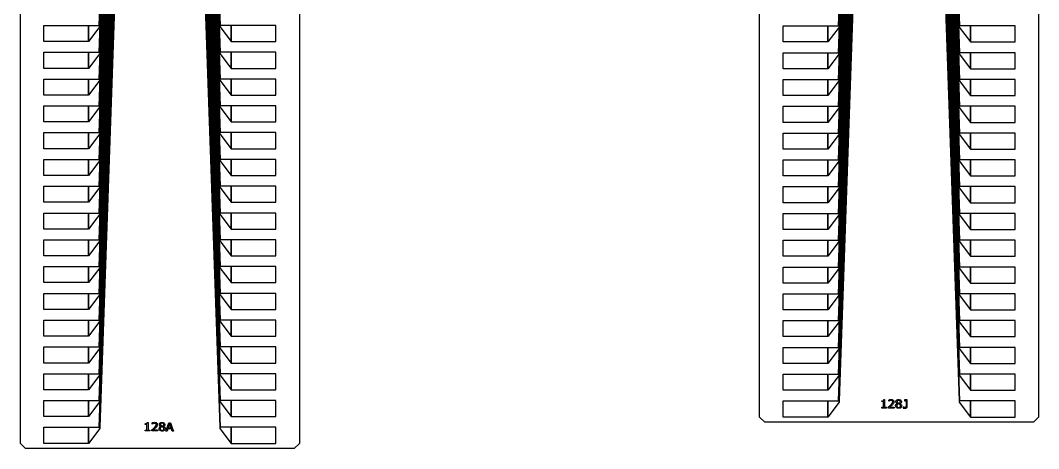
# Model space of a CAD drawing. Header units: inches. Extents: x 115980 to 170179, y 57000 to 74333.
# Drawn here: x 151780 to 155637, y 57100 to 58725 of the extents above; entities that cross this region are included whole.
import ezdxf

# ---------------------------------------------------------------- set-up
doc = ezdxf.new("R2010")
doc.units = ezdxf.units.IN
doc.header["$MEASUREMENT"] = 0
for name, color, linetype in [('metal', 221, 'Continuous'), ('nitride window', 40, 'Continuous'), ('profile', 140, 'Continuous')]:
    doc.layers.add(name, color=color, linetype=linetype)

msp = doc.modelspace()

# ---------------------------------------------------------------- linework, layer by layer
at = {"layer": 'metal'}
for points in [[(155073.9, 63771.7), (155075.5, 63771.7), (154880.8, 58297), (154878.6, 58297)], [(154880.8, 58398.6), (154878.6, 58398.6), (155070.7, 63771.7), (155072.3, 63771.7)], [(155067.5, 63771.7), (155069.1, 63771.7), (154880.8, 58500.2), (154878.6, 58500.2)], [(154880.8, 58601.8), (154878.6, 58601.8), (155064.3, 63771.7), (155065.9, 63771.7)], [(154880.8, 58703.4), (154878.6, 58703.4), (155061.1, 63771.7), (155062.7, 63771.7)], [(155077.1, 63771.7), (155078.7, 63771.7), (154880.8, 58195.4), (154878.6, 58195.4)], [(155080.3, 63771.7), (155081.9, 63771.7), (154880.8, 58093.8), (154878.6, 58093.8)], [(155105.9, 63771.7), (155107.5, 63771.7), (154880.8, 57281), (154878.6, 57281)], [(155102.7, 63771.7), (155104.3, 63771.7), (154880.8, 57382.6), (154878.6, 57382.6)], [(155083.5, 63771.7), (155085.1, 63771.7), (154880.8, 57992.2), (154878.6, 57992.2)], [(154880.8, 57890.6), (154878.6, 57890.6), (155086.7, 63771.7), (155088.3, 63771.7)], [(154880.8, 57789), (154878.6, 57789), (155089.9, 63771.7), (155091.5, 63771.7)], [(155093.1, 63771.7), (155094.7, 63771.7), (154880.8, 57687.4), (154878.6, 57687.4)], [(154880.8, 57585.8), (154878.6, 57585.8), (155096.3, 63771.7), (155097.9, 63771.7)], [(155099.5, 63771.7), (155101.1, 63771.7), (154880.8, 57484.2), (154878.6, 57484.2)], [(155110.7, 63771.7), (155109.1, 63771.7), (155335.8, 57281), (155338, 57281)], [(155113.9, 63771.7), (155112.3, 63771.7), (155335.8, 57382.6), (155338, 57382.6)], [(155117.1, 63771.7), (155115.5, 63771.7), (155335.8, 57484.2), (155338, 57484.2)], [(155335.8, 57585.8), (155338, 57585.8), (155120.3, 63771.7), (155118.7, 63771.7)], [(155123.5, 63771.7), (155121.9, 63771.7), (155335.8, 57687.4), (155338, 57687.4)], [(155335.8, 57789), (155338, 57789), (155126.7, 63771.7), (155125.1, 63771.7)], [(155335.8, 57890.6), (155338, 57890.6), (155129.9, 63771.7), (155128.3, 63771.7)], [(155133.1, 63771.7), (155131.5, 63771.7), (155335.8, 57992.2), (155338, 57992.2)], [(155136.3, 63771.7), (155134.7, 63771.7), (155335.8, 58093.8), (155338, 58093.8)], [(155139.5, 63771.7), (155137.9, 63771.7), (155335.8, 58195.4), (155338, 58195.4)], [(155142.7, 63771.7), (155141.1, 63771.7), (155335.8, 58297), (155338, 58297)], [(155335.8, 58398.6), (155338, 58398.6), (155145.9, 63771.7), (155144.3, 63771.7)], [(155149.1, 63771.7), (155147.5, 63771.7), (155335.8, 58500.2), (155338, 58500.2)], [(155335.8, 58601.8), (155338, 58601.8), (155152.3, 63771.7), (155150.7, 63771.7)], [(155335.8, 58703.4), (155338, 58703.4), (155155.5, 63771.7), (155153.9, 63771.7)], [(152273.9, 63671.7), (152275.5, 63671.7), (152080.8, 58197), (152078.6, 58197)], [(152080.8, 58298.6), (152078.6, 58298.6), (152270.7, 63671.7), (152272.3, 63671.7)], [(152267.5, 63671.7), (152269.1, 63671.7), (152080.8, 58400.2), (152078.6, 58400.2)], [(152080.8, 58501.8), (152078.6, 58501.8), (152264.3, 63671.7), (152265.9, 63671.7)], [(152080.8, 58603.4), (152078.6, 58603.4), (152261.1, 63671.7), (152262.7, 63671.7)], [(152257.9, 63671.7), (152259.5, 63671.7), (152080.8, 58705), (152078.6, 58705)], [(152277.1, 63671.7), (152278.7, 63671.7), (152080.8, 58095.4), (152078.6, 58095.4)], [(152280.3, 63671.7), (152281.9, 63671.7), (152080.8, 57993.8), (152078.6, 57993.8)], [(152305.9, 63671.7), (152307.5, 63671.7), (152080.8, 57181), (152078.6, 57181)], [(152302.7, 63671.7), (152304.3, 63671.7), (152080.8, 57282.6), (152078.6, 57282.6)], [(152283.5, 63671.7), (152285.1, 63671.7), (152080.8, 57892.2), (152078.6, 57892.2)], [(152080.8, 57790.6), (152078.6, 57790.6), (152286.7, 63671.7), (152288.3, 63671.7)], [(152080.8, 57689), (152078.6, 57689), (152289.9, 63671.7), (152291.5, 63671.7)], [(152293.1, 63671.7), (152294.7, 63671.7), (152080.8, 57587.4), (152078.6, 57587.4)], [(152080.8, 57485.8), (152078.6, 57485.8), (152296.3, 63671.7), (152297.9, 63671.7)], [(152299.5, 63671.7), (152301.1, 63671.7), (152080.8, 57384.2), (152078.6, 57384.2)], [(152310.7, 63671.7), (152309.1, 63671.7), (152535.8, 57181), (152538, 57181)], [(152313.9, 63671.7), (152312.3, 63671.7), (152535.8, 57282.6), (152538, 57282.6)], [(152317.1, 63671.7), (152315.5, 63671.7), (152535.8, 57384.2), (152538, 57384.2)], [(152535.8, 57485.8), (152538, 57485.8), (152320.3, 63671.7), (152318.7, 63671.7)], [(152323.5, 63671.7), (152321.9, 63671.7), (152535.8, 57587.4), (152538, 57587.4)], [(152535.8, 57689), (152538, 57689), (152326.7, 63671.7), (152325.1, 63671.7)], [(152535.8, 57790.6), (152538, 57790.6), (152329.9, 63671.7), (152328.3, 63671.7)], [(152333.1, 63671.7), (152331.5, 63671.7), (152535.8, 57892.2), (152538, 57892.2)], [(152336.3, 63671.7), (152334.7, 63671.7), (152535.8, 57993.8), (152538, 57993.8)], [(152339.5, 63671.7), (152337.9, 63671.7), (152535.8, 58095.4), (152538, 58095.4)], [(152342.7, 63671.7), (152341.1, 63671.7), (152535.8, 58197), (152538, 58197)], [(152535.8, 58298.6), (152538, 58298.6), (152345.9, 63671.7), (152344.3, 63671.7)], [(152349.1, 63671.7), (152347.5, 63671.7), (152535.8, 58400.2), (152538, 58400.2)], [(152535.8, 58501.8), (152538, 58501.8), (152352.3, 63671.7), (152350.7, 63671.7)], [(152535.8, 58603.4), (152538, 58603.4), (152355.5, 63671.7), (152353.9, 63671.7)], [(152358.7, 63671.7), (152357.1, 63671.7), (152535.8, 58705), (152538, 58705)], [(151869.1, 58705), (152038.4, 58705), (152038.4, 58644.1), (151869.1, 58644.1)], [(152038.4, 58644.1), (152038.4, 58705), (152080.8, 58705), (152080.8, 58700.8), (152038.4, 58644.1)], [(152578.2, 58644.1), (152578.2, 58705), (152535.8, 58705), (152535.8, 58700.8), (152578.2, 58644.1)], [(152747.5, 58705), (152578.2, 58705), (152578.2, 58644.1), (152747.5, 58644.1)], [(154669.1, 58703.4), (154838.4, 58703.4), (154838.4, 58642.5), (154669.1, 58642.5)], [(154838.4, 58642.5), (154838.4, 58703.4), (154880.8, 58703.4), (154880.8, 58699.2), (154838.4, 58642.5)], [(155378.2, 58642.5), (155378.2, 58703.4), (155335.8, 58703.4), (155335.8, 58699.2), (155378.2, 58642.5)], [(155547.5, 58703.4), (155378.2, 58703.4), (155378.2, 58642.5), (155547.5, 58642.5)], [(151869.1, 58603.4), (152038.4, 58603.4), (152038.4, 58542.5), (151869.1, 58542.5)], [(152038.4, 58542.5), (152038.4, 58603.4), (152080.8, 58603.4), (152080.8, 58599.2), (152038.4, 58542.5)], [(152578.2, 58542.5), (152578.2, 58603.4), (152535.8, 58603.4), (152535.8, 58599.2), (152578.2, 58542.5)], [(152747.5, 58603.4), (152578.2, 58603.4), (152578.2, 58542.5), (152747.5, 58542.5)], [(154669.1, 58601.8), (154838.4, 58601.8), (154838.4, 58540.9), (154669.1, 58540.9)], [(154838.4, 58540.9), (154838.4, 58601.8), (154880.8, 58601.8), (154880.8, 58597.6), (154838.4, 58540.9)], [(155378.2, 58540.9), (155378.2, 58601.8), (155335.8, 58601.8), (155335.8, 58597.6), (155378.2, 58540.9)], [(155547.5, 58601.8), (155378.2, 58601.8), (155378.2, 58540.9), (155547.5, 58540.9)], [(151869.1, 58501.8), (152038.4, 58501.8), (152038.4, 58440.9), (151869.1, 58440.9)], [(152038.4, 58440.9), (152038.4, 58501.8), (152080.8, 58501.8), (152080.8, 58497.6), (152038.4, 58440.9)], [(152578.2, 58440.9), (152578.2, 58501.8), (152535.8, 58501.8), (152535.8, 58497.6), (152578.2, 58440.9)], [(152747.5, 58501.8), (152578.2, 58501.8), (152578.2, 58440.9), (152747.5, 58440.9)], [(154669.1, 58500.2), (154838.4, 58500.2), (154838.4, 58439.2), (154669.1, 58439.2)], [(154838.4, 58439.2), (154838.4, 58500.2), (154880.8, 58500.2), (154880.8, 58496), (154838.4, 58439.2)], [(155378.2, 58439.2), (155378.2, 58500.2), (155335.8, 58500.2), (155335.8, 58496), (155378.2, 58439.2)], [(155547.5, 58500.2), (155378.2, 58500.2), (155378.2, 58439.2), (155547.5, 58439.2)], [(151869.1, 58400.2), (152038.4, 58400.2), (152038.4, 58339.2), (151869.1, 58339.2)], [(152038.4, 58339.2), (152038.4, 58400.2), (152080.8, 58400.2), (152080.8, 58396), (152038.4, 58339.2)], [(152578.2, 58339.2), (152578.2, 58400.2), (152535.8, 58400.2), (152535.8, 58396), (152578.2, 58339.2)], [(152747.5, 58400.2), (152578.2, 58400.2), (152578.2, 58339.2), (152747.5, 58339.2)], [(154669.1, 58398.6), (154838.4, 58398.6), (154838.4, 58337.6), (154669.1, 58337.6)], [(154838.4, 58337.6), (154838.4, 58398.6), (154880.8, 58398.6), (154880.8, 58394.4), (154838.4, 58337.6)], [(155378.2, 58337.6), (155378.2, 58398.6), (155335.8, 58398.6), (155335.8, 58394.4), (155378.2, 58337.6)], [(155547.5, 58398.6), (155378.2, 58398.6), (155378.2, 58337.6), (155547.5, 58337.6)], [(151869.1, 58298.6), (152038.4, 58298.6), (152038.4, 58237.6), (151869.1, 58237.6)], [(152038.4, 58237.6), (152038.4, 58298.6), (152080.8, 58298.6), (152080.8, 58294.4), (152038.4, 58237.6)], [(152578.2, 58237.6), (152578.2, 58298.6), (152535.8, 58298.6), (152535.8, 58294.4), (152578.2, 58237.6)], [(152747.5, 58298.6), (152578.2, 58298.6), (152578.2, 58237.6), (152747.5, 58237.6)], [(154669.1, 58297), (154838.4, 58297), (154838.4, 58236), (154669.1, 58236)], [(154838.4, 58236), (154838.4, 58297), (154880.8, 58297), (154880.8, 58292.8), (154838.4, 58236)], [(155378.2, 58236), (155378.2, 58297), (155335.8, 58297), (155335.8, 58292.8), (155378.2, 58236)], [(155547.5, 58297), (155378.2, 58297), (155378.2, 58236), (155547.5, 58236)], [(151869.1, 58197), (152038.4, 58197), (152038.4, 58136), (151869.1, 58136)], [(152038.4, 58136), (152038.4, 58197), (152080.8, 58197), (152080.8, 58192.8), (152038.4, 58136)], [(152578.2, 58136), (152578.2, 58197), (152535.8, 58197), (152535.8, 58192.8), (152578.2, 58136)], [(152747.5, 58197), (152578.2, 58197), (152578.2, 58136), (152747.5, 58136)], [(154669.1, 58195.4), (154838.4, 58195.4), (154838.4, 58134.4), (154669.1, 58134.4)], [(154838.4, 58134.4), (154838.4, 58195.4), (154880.8, 58195.4), (154880.8, 58191.2), (154838.4, 58134.4)], [(155378.2, 58134.4), (155378.2, 58195.4), (155335.8, 58195.4), (155335.8, 58191.2), (155378.2, 58134.4)], [(155547.5, 58195.4), (155378.2, 58195.4), (155378.2, 58134.4), (155547.5, 58134.4)], [(151869.1, 58095.4), (152038.4, 58095.4), (152038.4, 58034.4), (151869.1, 58034.4)], [(152038.4, 58034.4), (152038.4, 58095.4), (152080.8, 58095.4), (152080.8, 58091.2), (152038.4, 58034.4)], [(152578.2, 58034.4), (152578.2, 58095.4), (152535.8, 58095.4), (152535.8, 58091.2), (152578.2, 58034.4)], [(152747.5, 58095.4), (152578.2, 58095.4), (152578.2, 58034.4), (152747.5, 58034.4)], [(154669.1, 58093.8), (154838.4, 58093.8), (154838.4, 58032.8), (154669.1, 58032.8)], [(154838.4, 58032.8), (154838.4, 58093.8), (154880.8, 58093.8), (154880.8, 58089.6), (154838.4, 58032.8)], [(155378.2, 58032.8), (155378.2, 58093.8), (155335.8, 58093.8), (155335.8, 58089.6), (155378.2, 58032.8)], [(155547.5, 58093.8), (155378.2, 58093.8), (155378.2, 58032.8), (155547.5, 58032.8)], [(151869.1, 57993.8), (152038.4, 57993.8), (152038.4, 57932.8), (151869.1, 57932.8)], [(152038.4, 57932.8), (152038.4, 57993.8), (152080.8, 57993.8), (152080.8, 57989.6), (152038.4, 57932.8)], [(152578.2, 57932.8), (152578.2, 57993.8), (152535.8, 57993.8), (152535.8, 57989.6), (152578.2, 57932.8)], [(152747.5, 57993.8), (152578.2, 57993.8), (152578.2, 57932.8), (152747.5, 57932.8)], [(154669.1, 57992.2), (154838.4, 57992.2), (154838.4, 57931.2), (154669.1, 57931.2)], [(154838.4, 57931.2), (154838.4, 57992.2), (154880.8, 57992.2), (154880.8, 57988), (154838.4, 57931.2)], [(155378.2, 57931.2), (155378.2, 57992.2), (155335.8, 57992.2), (155335.8, 57988), (155378.2, 57931.2)], [(155547.5, 57992.2), (155378.2, 57992.2), (155378.2, 57931.2), (155547.5, 57931.2)], [(151869.1, 57892.2), (152038.4, 57892.2), (152038.4, 57831.2), (151869.1, 57831.2)], [(152038.4, 57831.2), (152038.4, 57892.2), (152080.8, 57892.2), (152080.8, 57888), (152038.4, 57831.2)], [(152578.2, 57831.2), (152578.2, 57892.2), (152535.8, 57892.2), (152535.8, 57888), (152578.2, 57831.2)], [(152747.5, 57892.2), (152578.2, 57892.2), (152578.2, 57831.2), (152747.5, 57831.2)], [(154669.1, 57890.6), (154838.4, 57890.6), (154838.4, 57829.6), (154669.1, 57829.6)], [(154838.4, 57829.6), (154838.4, 57890.6), (154880.8, 57890.6), (154880.8, 57886.4), (154838.4, 57829.6)], [(155378.2, 57829.6), (155378.2, 57890.6), (155335.8, 57890.6), (155335.8, 57886.4), (155378.2, 57829.6)], [(155547.5, 57890.6), (155378.2, 57890.6), (155378.2, 57829.6), (155547.5, 57829.6)], [(151869.1, 57790.6), (152038.4, 57790.6), (152038.4, 57729.6), (151869.1, 57729.6)], [(152038.4, 57729.6), (152038.4, 57790.6), (152080.8, 57790.6), (152080.8, 57786.4), (152038.4, 57729.6)], [(152578.2, 57729.6), (152578.2, 57790.6), (152535.8, 57790.6), (152535.8, 57786.4), (152578.2, 57729.6)], [(152747.5, 57790.6), (152578.2, 57790.6), (152578.2, 57729.6), (152747.5, 57729.6)], [(154669.1, 57789), (154838.4, 57789), (154838.4, 57728), (154669.1, 57728)], [(154838.4, 57728), (154838.4, 57789), (154880.8, 57789), (154880.8, 57784.7), (154838.4, 57728)], [(155378.2, 57728), (155378.2, 57789), (155335.8, 57789), (155335.8, 57784.7), (155378.2, 57728)], [(155547.5, 57789), (155378.2, 57789), (155378.2, 57728), (155547.5, 57728)], [(151869.1, 57689), (152038.4, 57689), (152038.4, 57628), (151869.1, 57628)], [(152038.4, 57628), (152038.4, 57689), (152080.8, 57689), (152080.8, 57684.7), (152038.4, 57628)], [(152578.2, 57628), (152578.2, 57689), (152535.8, 57689), (152535.8, 57684.7), (152578.2, 57628)], [(152747.5, 57689), (152578.2, 57689), (152578.2, 57628), (152747.5, 57628)], [(154669.1, 57687.4), (154838.4, 57687.4), (154838.4, 57626.4), (154669.1, 57626.4)], [(154838.4, 57626.4), (154838.4, 57687.4), (154880.8, 57687.4), (154880.8, 57683.1), (154838.4, 57626.4)], [(155378.2, 57626.4), (155378.2, 57687.4), (155335.8, 57687.4), (155335.8, 57683.1), (155378.2, 57626.4)], [(155547.5, 57687.4), (155378.2, 57687.4), (155378.2, 57626.4), (155547.5, 57626.4)], [(151869.1, 57587.4), (152038.4, 57587.4), (152038.4, 57526.4), (151869.1, 57526.4)], [(152038.4, 57526.4), (152038.4, 57587.4), (152080.8, 57587.4), (152080.8, 57583.1), (152038.4, 57526.4)], [(152578.2, 57526.4), (152578.2, 57587.4), (152535.8, 57587.4), (152535.8, 57583.1), (152578.2, 57526.4)], [(152747.5, 57587.4), (152578.2, 57587.4), (152578.2, 57526.4), (152747.5, 57526.4)], [(154669.1, 57585.8), (154838.4, 57585.8), (154838.4, 57524.8), (154669.1, 57524.8)], [(154838.4, 57524.8), (154838.4, 57585.8), (154880.8, 57585.8), (154880.8, 57581.5), (154838.4, 57524.8)], [(155378.2, 57524.8), (155378.2, 57585.8), (155335.8, 57585.8), (155335.8, 57581.5), (155378.2, 57524.8)], [(155547.5, 57585.8), (155378.2, 57585.8), (155378.2, 57524.8), (155547.5, 57524.8)], [(151869.1, 57485.8), (152038.4, 57485.8), (152038.4, 57424.8), (151869.1, 57424.8)], [(152038.4, 57424.8), (152038.4, 57485.8), (152080.8, 57485.8), (152080.8, 57481.5), (152038.4, 57424.8)], [(152578.2, 57424.8), (152578.2, 57485.8), (152535.8, 57485.8), (152535.8, 57481.5), (152578.2, 57424.8)], [(152747.5, 57485.8), (152578.2, 57485.8), (152578.2, 57424.8), (152747.5, 57424.8)], [(154669.1, 57484.2), (154838.4, 57484.2), (154838.4, 57423.2), (154669.1, 57423.2)], [(154838.4, 57423.2), (154838.4, 57484.2), (154880.8, 57484.2), (154880.8, 57479.9), (154838.4, 57423.2)], [(155378.2, 57423.2), (155378.2, 57484.2), (155335.8, 57484.2), (155335.8, 57479.9), (155378.2, 57423.2)], [(155547.5, 57484.2), (155378.2, 57484.2), (155378.2, 57423.2), (155547.5, 57423.2)], [(151869.1, 57384.2), (152038.4, 57384.2), (152038.4, 57323.2), (151869.1, 57323.2)], [(152038.4, 57323.2), (152038.4, 57384.2), (152080.8, 57384.2), (152080.8, 57379.9), (152038.4, 57323.2)], [(152578.2, 57323.2), (152578.2, 57384.2), (152535.8, 57384.2), (152535.8, 57379.9), (152578.2, 57323.2)], [(152747.5, 57384.2), (152578.2, 57384.2), (152578.2, 57323.2), (152747.5, 57323.2)], [(154669.1, 57382.6), (154838.4, 57382.6), (154838.4, 57321.6), (154669.1, 57321.6)], [(154838.4, 57321.6), (154838.4, 57382.6), (154880.8, 57382.6), (154880.8, 57378.3), (154838.4, 57321.6)], [(155378.2, 57321.6), (155378.2, 57382.6), (155335.8, 57382.6), (155335.8, 57378.3), (155378.2, 57321.6)], [(155547.5, 57382.6), (155378.2, 57382.6), (155378.2, 57321.6), (155547.5, 57321.6)], [(151869.1, 57282.6), (152038.4, 57282.6), (152038.4, 57221.6), (151869.1, 57221.6)], [(152038.4, 57221.6), (152038.4, 57282.6), (152080.8, 57282.6), (152080.8, 57278.3), (152038.4, 57221.6)], [(152578.2, 57221.6), (152578.2, 57282.6), (152535.8, 57282.6), (152535.8, 57278.3), (152578.2, 57221.6)], [(152747.5, 57282.6), (152578.2, 57282.6), (152578.2, 57221.6), (152747.5, 57221.6)], [(154669.1, 57281), (154838.4, 57281), (154838.4, 57220), (154669.1, 57220)], [(154838.4, 57220), (154838.4, 57281), (154880.8, 57281), (154880.8, 57276.7), (154838.4, 57220)], [(155042.6, 57281.4), (155044.4, 57281.5), (155045.7, 57281.7), (155046.7, 57282), (155048.7, 57282.9), (155049.4, 57283.3), (155049.8, 57284.5), (155050.1, 57286), (155053.4, 57286), (155053.4, 57257.1), (155059.9, 57257.1), (155059.8, 57253.8), (155042.6, 57253.8), (155042.6, 57257.1), (155049.3, 57257.1), (155049.3, 57278.5), (155042.6, 57278.5)], [(155068.8, 57280), (155068.8, 57284.4), (155070.6, 57285.2), (155073.3, 57285.9), (155075.1, 57286.3), (155077.4, 57286.5), (155079.6, 57286.4), (155082, 57286), (155083.6, 57285.4), (155085, 57284.5), (155086.3, 57283.5), (155087.3, 57282), (155088.1, 57280.3), (155088.3, 57278.6), (155088.3, 57276.6), (155087.9, 57274.1), (155086.9, 57271.8), (155084.8, 57268.7), (155082.5, 57266.2), (155078.4, 57262.5), (155072.7, 57257.5), (155089.6, 57257.5), (155089.8, 57253.8), (155068, 57253.8), (155068, 57258.3), (155074, 57263.4), (155080.7, 57269.9), (155082.9, 57273.2), (155084, 57276), (155083.9, 57279), (155083, 57280.5), (155081.4, 57282), (155079.2, 57282.6), (155076.8, 57282.6), (155074.5, 57282.2), (155071.3, 57281.1), (155069.2, 57280.1), (155069.1, 57280)], [(155106.7, 57286.4), (155107.7, 57286.3), (155110.6, 57285.8), (155113.1, 57284.7), (155114.7, 57283.5), (155116.1, 57281.8), (155117, 57279), (155116.9, 57276.4), (155115.5, 57273.6), (155114, 57272.1), (155112.5, 57271.2), (155111.7, 57270.8), (155113, 57270.1), (155114.3, 57269.4), (155116.3, 57267.7), (155117.3, 57266), (155117.9, 57263.8), (155117.8, 57260.7), (155116.6, 57257.6), (155114.5, 57255.4), (155111.9, 57254), (155108.8, 57253.1), (155105.5, 57253), (155101.9, 57253.7), (155098.8, 57255.2), (155096.8, 57257.3), (155095.4, 57259.9), (155095.1, 57263.8), (155096.1, 57267), (155098, 57269.2), (155100.6, 57270.7), (155101.1, 57270.9), (155103.9, 57269.9), (155102.4, 57269), (155101.3, 57267.9), (155100.6, 57266.8), (155100.1, 57265.7), (155099.6, 57264.1), (155099.8, 57261.4), (155100.7, 57259.4), (155102.3, 57257.9), (155104.5, 57256.7), (155106.9, 57256.6), (155110.2, 57256.9), (155112.2, 57258.3), (155113.1, 57260.1), (155113.5, 57262.4), (155113.4, 57264.3), (155112.5, 57265.8), (155111.6, 57266.7), (155109.8, 57267.6), (155107.9, 57268.4), (155105.2, 57269.4), (155103.9, 57269.9), (155101.1, 57271), (155109.1, 57271.9), (155110.3, 57272.8), (155111.1, 57273.6), (155111.9, 57274.6), (155112.4, 57275.8), (155112.7, 57276.9), (155112.8, 57278.3), (155112.7, 57279.3), (155112.6, 57279.9), (155112.2, 57280.8), (155111.7, 57281.4), (155110.8, 57282.1), (155109.7, 57282.8), (155108.3, 57283.2), (155107, 57283.3), (155105.6, 57283.3), (155104.5, 57283.1), (155103.4, 57282.8), (155102.3, 57282.1), (155101.3, 57281.2), (155100.7, 57280.1), (155100.5, 57279.1), (155100.5, 57277.8), (155100.9, 57276.7), (155101.4, 57276), (155101.8, 57275.4), (155102.6, 57274.8), (155103, 57274.5), (155103.7, 57274.1), (155106.2, 57273), (155109, 57272), (155101, 57271.1), (155099.8, 57271.8), (155098.8, 57272.6), (155097.7, 57273.6), (155097, 57274.5), (155096.5, 57275.4), (155096.3, 57276.4), (155096.2, 57277.1), (155096.1, 57278.4), (155096.3, 57279.8), (155096.5, 57280.7), (155097, 57281.7), (155097.4, 57282.5), (155098.3, 57283.5), (155099.3, 57284.3), (155100, 57284.9), (155101.3, 57285.6), (155102.7, 57286), (155104, 57286.3), (155104.7, 57286.4), (155105.7, 57286.4)], [(155128, 57285.5), (155128, 57281.9), (155134.8, 57281.9), (155134.8, 57261.4), (155134.6, 57260.1), (155134.2, 57258.9), (155133.6, 57258.1), (155132.9, 57257.4), (155132, 57257), (155131.1, 57256.8), (155129.8, 57256.7), (155128.5, 57256.6), (155127.3, 57256.7), (155126.1, 57257), (155124.9, 57257.4), (155124.2, 57257.6), (155124, 57257.6), (155123.9, 57253.6), (155125.6, 57253.3), (155127.7, 57253.1), (155129.5, 57253), (155131.1, 57253), (155132.6, 57253.3), (155133.9, 57253.7), (155134.9, 57254.2), (155136, 57254.8), (155137, 57255.7), (155137.7, 57256.7), (155138.4, 57257.9), (155138.7, 57258.9), (155139, 57260.3), (155139, 57261.2), (155139, 57274.5), (155139, 57285.5)], [(155378.2, 57220), (155378.2, 57281), (155335.8, 57281), (155335.8, 57276.7), (155378.2, 57220)], [(155547.5, 57281), (155378.2, 57281), (155378.2, 57220), (155547.5, 57220)], [(152252.9, 57194.8), (152254.8, 57194.9), (152256, 57195.1), (152257.1, 57195.3), (152259.1, 57196.2), (152259.7, 57196.7), (152260.2, 57197.9), (152260.4, 57199.4), (152263.8, 57199.4), (152263.8, 57170.5), (152270.3, 57170.5), (152270.2, 57167.2), (152252.9, 57167.2), (152252.9, 57170.4), (152259.6, 57170.5), (152259.6, 57191.9), (152252.9, 57191.9)], [(152279.2, 57193.4), (152279.2, 57197.8), (152280.9, 57198.6), (152283.6, 57199.3), (152285.5, 57199.7), (152287.8, 57199.9), (152290, 57199.8), (152292.3, 57199.4), (152294, 57198.8), (152295.3, 57197.9), (152296.6, 57196.9), (152297.7, 57195.4), (152298.5, 57193.7), (152298.7, 57192), (152298.7, 57190), (152298.3, 57187.5), (152297.2, 57185.2), (152295.2, 57182.1), (152292.8, 57179.6), (152288.7, 57175.9), (152283, 57170.9), (152300, 57170.9), (152300.1, 57167.2), (152278.4, 57167.2), (152278.4, 57171.7), (152284.3, 57176.8), (152291.1, 57183.3), (152293.3, 57186.6), (152294.4, 57189.4), (152294.3, 57192.4), (152293.4, 57193.9), (152291.8, 57195.4), (152289.5, 57196), (152287.1, 57196), (152284.9, 57195.6), (152281.6, 57194.5), (152279.6, 57193.5), (152279.5, 57193.4)], [(152317, 57199.8), (152318.1, 57199.7), (152320.9, 57199.2), (152323.5, 57198.1), (152325.1, 57196.9), (152326.5, 57195.2), (152327.4, 57192.4), (152327.3, 57189.7), (152325.8, 57187), (152324.4, 57185.5), (152322.9, 57184.6), (152322.1, 57184.2), (152323.3, 57183.5), (152324.6, 57182.8), (152326.6, 57181.1), (152327.6, 57179.4), (152328.3, 57177.2), (152328.2, 57174.1), (152326.9, 57171), (152324.8, 57168.8), (152322.2, 57167.4), (152319.1, 57166.4), (152315.9, 57166.4), (152312.2, 57167.1), (152309.1, 57168.6), (152307.1, 57170.7), (152305.7, 57173.3), (152305.4, 57177.1), (152306.5, 57180.4), (152308.4, 57182.6), (152311, 57184.1), (152311.5, 57184.3), (152314.2, 57183.3), (152312.8, 57182.4), (152311.7, 57181.3), (152311, 57180.2), (152310.5, 57179.1), (152310, 57177.5), (152310.1, 57174.8), (152311, 57172.8), (152312.6, 57171.3), (152314.9, 57170.1), (152317.3, 57170), (152320.5, 57170.3), (152322.5, 57171.7), (152323.5, 57173.4), (152323.8, 57175.8), (152323.8, 57177.7), (152322.8, 57179.2), (152321.9, 57180.1), (152320.1, 57181), (152318.3, 57181.8), (152315.5, 57182.8), (152314.2, 57183.3), (152311.5, 57184.4), (152319.5, 57185.3), (152320.6, 57186.2), (152321.4, 57187), (152322.3, 57188), (152322.8, 57189.2), (152323.1, 57190.3), (152323.2, 57191.6), (152323.1, 57192.7), (152323, 57193.3), (152322.5, 57194.1), (152322, 57194.8), (152321.2, 57195.5), (152320.1, 57196.2), (152318.7, 57196.6), (152317.3, 57196.7), (152315.9, 57196.7), (152314.9, 57196.5), (152313.7, 57196.2), (152312.6, 57195.5), (152311.7, 57194.6), (152311.1, 57193.5), (152310.9, 57192.5), (152310.9, 57191.2), (152311.2, 57190.1), (152311.7, 57189.4), (152312.2, 57188.8), (152312.9, 57188.2), (152313.4, 57187.9), (152314, 57187.5), (152316.6, 57186.4), (152319.4, 57185.4), (152311.4, 57184.5), (152310.2, 57185.2), (152309.1, 57186), (152308.1, 57187), (152307.4, 57187.9), (152306.9, 57188.8), (152306.6, 57189.8), (152306.5, 57190.5), (152306.4, 57191.8), (152306.6, 57193.2), (152306.8, 57194.1), (152307.3, 57195.1), (152307.8, 57195.9), (152308.7, 57196.9), (152309.6, 57197.7), (152310.3, 57198.3), (152311.7, 57198.9), (152313, 57199.4), (152314.4, 57199.7), (152315.1, 57199.8), (152316, 57199.8)], [(152335.4, 57166.3), (152331.1, 57166.4), (152342.7, 57198.1), (152348.6, 57198.1), (152355.4, 57179.1), (152351, 57179), (152345.4, 57194.5), (152339.9, 57179), (152351, 57178.9), (152355.4, 57179.1), (152360, 57166.3), (152355.5, 57166.3), (152352.4, 57175.2), (152338.5, 57175.1)], [(151869.1, 57181), (152038.4, 57181), (152038.4, 57120), (151869.1, 57120)], [(152038.4, 57120), (152038.4, 57181), (152080.8, 57181), (152080.8, 57176.7), (152038.4, 57120)], [(152578.2, 57120), (152578.2, 57181), (152535.8, 57181), (152535.8, 57176.7), (152578.2, 57120)], [(152747.5, 57181), (152578.2, 57181), (152578.2, 57120), (152747.5, 57120)]]:
    msp.add_lwpolyline(points, close=True, dxfattribs=at)
at = {"layer": 'nitride window'}
for points in [[(151869.1, 58705), (152038.4, 58705), (152038.4, 58644.1), (151869.1, 58644.1)], [(152747.5, 58705), (152578.2, 58705), (152578.2, 58644.1), (152747.5, 58644.1)], [(154669.1, 58703.4), (154838.4, 58703.4), (154838.4, 58642.5), (154669.1, 58642.5)], [(155547.5, 58703.4), (155378.2, 58703.4), (155378.2, 58642.5), (155547.5, 58642.5)], [(151869.1, 58603.4), (152038.4, 58603.4), (152038.4, 58542.5), (151869.1, 58542.5)], [(152747.5, 58603.4), (152578.2, 58603.4), (152578.2, 58542.5), (152747.5, 58542.5)], [(154669.1, 58601.8), (154838.4, 58601.8), (154838.4, 58540.9), (154669.1, 58540.9)], [(155547.5, 58601.8), (155378.2, 58601.8), (155378.2, 58540.9), (155547.5, 58540.9)], [(151869.1, 58501.8), (152038.4, 58501.8), (152038.4, 58440.9), (151869.1, 58440.9)], [(152747.5, 58501.8), (152578.2, 58501.8), (152578.2, 58440.9), (152747.5, 58440.9)], [(154669.1, 58500.2), (154838.4, 58500.2), (154838.4, 58439.2), (154669.1, 58439.2)], [(155547.5, 58500.2), (155378.2, 58500.2), (155378.2, 58439.2), (155547.5, 58439.2)], [(151869.1, 58400.2), (152038.4, 58400.2), (152038.4, 58339.2), (151869.1, 58339.2)], [(152747.5, 58400.2), (152578.2, 58400.2), (152578.2, 58339.2), (152747.5, 58339.2)], [(154669.1, 58398.6), (154838.4, 58398.6), (154838.4, 58337.6), (154669.1, 58337.6)], [(155547.5, 58398.6), (155378.2, 58398.6), (155378.2, 58337.6), (155547.5, 58337.6)], [(151869.1, 58298.6), (152038.4, 58298.6), (152038.4, 58237.6), (151869.1, 58237.6)], [(152747.5, 58298.6), (152578.2, 58298.6), (152578.2, 58237.6), (152747.5, 58237.6)], [(154669.1, 58297), (154838.4, 58297), (154838.4, 58236), (154669.1, 58236)], [(155547.5, 58297), (155378.2, 58297), (155378.2, 58236), (155547.5, 58236)], [(151869.1, 58197), (152038.4, 58197), (152038.4, 58136), (151869.1, 58136)], [(152747.5, 58197), (152578.2, 58197), (152578.2, 58136), (152747.5, 58136)], [(154669.1, 58195.4), (154838.4, 58195.4), (154838.4, 58134.4), (154669.1, 58134.4)], [(155547.5, 58195.4), (155378.2, 58195.4), (155378.2, 58134.4), (155547.5, 58134.4)], [(151869.1, 58095.4), (152038.4, 58095.4), (152038.4, 58034.4), (151869.1, 58034.4)], [(152747.5, 58095.4), (152578.2, 58095.4), (152578.2, 58034.4), (152747.5, 58034.4)], [(154669.1, 58093.8), (154838.4, 58093.8), (154838.4, 58032.8), (154669.1, 58032.8)], [(155547.5, 58093.8), (155378.2, 58093.8), (155378.2, 58032.8), (155547.5, 58032.8)], [(151869.1, 57993.8), (152038.4, 57993.8), (152038.4, 57932.8), (151869.1, 57932.8)], [(152747.5, 57993.8), (152578.2, 57993.8), (152578.2, 57932.8), (152747.5, 57932.8)], [(154669.1, 57992.2), (154838.4, 57992.2), (154838.4, 57931.2), (154669.1, 57931.2)], [(155547.5, 57992.2), (155378.2, 57992.2), (155378.2, 57931.2), (155547.5, 57931.2)], [(151869.1, 57892.2), (152038.4, 57892.2), (152038.4, 57831.2), (151869.1, 57831.2)], [(152747.5, 57892.2), (152578.2, 57892.2), (152578.2, 57831.2), (152747.5, 57831.2)], [(154669.1, 57890.6), (154838.4, 57890.6), (154838.4, 57829.6), (154669.1, 57829.6)], [(155547.5, 57890.6), (155378.2, 57890.6), (155378.2, 57829.6), (155547.5, 57829.6)], [(151869.1, 57790.6), (152038.4, 57790.6), (152038.4, 57729.6), (151869.1, 57729.6)], [(152747.5, 57790.6), (152578.2, 57790.6), (152578.2, 57729.6), (152747.5, 57729.6)], [(154669.1, 57789), (154838.4, 57789), (154838.4, 57728), (154669.1, 57728)], [(155547.5, 57789), (155378.2, 57789), (155378.2, 57728), (155547.5, 57728)], [(151869.1, 57689), (152038.4, 57689), (152038.4, 57628), (151869.1, 57628)], [(152747.5, 57689), (152578.2, 57689), (152578.2, 57628), (152747.5, 57628)], [(154669.1, 57687.4), (154838.4, 57687.4), (154838.4, 57626.4), (154669.1, 57626.4)], [(155547.5, 57687.4), (155378.2, 57687.4), (155378.2, 57626.4), (155547.5, 57626.4)], [(151869.1, 57587.4), (152038.4, 57587.4), (152038.4, 57526.4), (151869.1, 57526.4)], [(152747.5, 57587.4), (152578.2, 57587.4), (152578.2, 57526.4), (152747.5, 57526.4)], [(154669.1, 57585.8), (154838.4, 57585.8), (154838.4, 57524.8), (154669.1, 57524.8)], [(155547.5, 57585.8), (155378.2, 57585.8), (155378.2, 57524.8), (155547.5, 57524.8)], [(151869.1, 57485.8), (152038.4, 57485.8), (152038.4, 57424.8), (151869.1, 57424.8)], [(152747.5, 57485.8), (152578.2, 57485.8), (152578.2, 57424.8), (152747.5, 57424.8)], [(154669.1, 57484.2), (154838.4, 57484.2), (154838.4, 57423.2), (154669.1, 57423.2)], [(155547.5, 57484.2), (155378.2, 57484.2), (155378.2, 57423.2), (155547.5, 57423.2)], [(151869.1, 57384.2), (152038.4, 57384.2), (152038.4, 57323.2), (151869.1, 57323.2)], [(152747.5, 57384.2), (152578.2, 57384.2), (152578.2, 57323.2), (152747.5, 57323.2)], [(154669.1, 57382.6), (154838.4, 57382.6), (154838.4, 57321.6), (154669.1, 57321.6)], [(155547.5, 57382.6), (155378.2, 57382.6), (155378.2, 57321.6), (155547.5, 57321.6)], [(151869.1, 57282.6), (152038.4, 57282.6), (152038.4, 57221.6), (151869.1, 57221.6)], [(152747.5, 57282.6), (152578.2, 57282.6), (152578.2, 57221.6), (152747.5, 57221.6)], [(154669.1, 57281), (154838.4, 57281), (154838.4, 57220), (154669.1, 57220)], [(155547.5, 57281), (155378.2, 57281), (155378.2, 57220), (155547.5, 57220)], [(151869.1, 57181), (152038.4, 57181), (152038.4, 57120), (151869.1, 57120)], [(152747.5, 57181), (152578.2, 57181), (152578.2, 57120), (152747.5, 57120)]]:
    msp.add_lwpolyline(points, close=True, dxfattribs=at)
at = {"layer": 'profile'}
for points in [[(154580, 63905.2), (154843.3, 64261.4), (155373.3, 64261.4), (155636.6, 63905.2), (155636.6, 57220), (155616.6, 57200), (154600, 57200), (154580, 57220)], [(151780, 63805.2), (152063.3, 64161.4), (152553.3, 64161.4), (152836.6, 63805.2), (152836.6, 57120), (152816.6, 57100), (151800, 57100), (151780, 57120)]]:
    msp.add_lwpolyline(points, close=True, dxfattribs=at)

doc.saveas('drawing.dxf')
